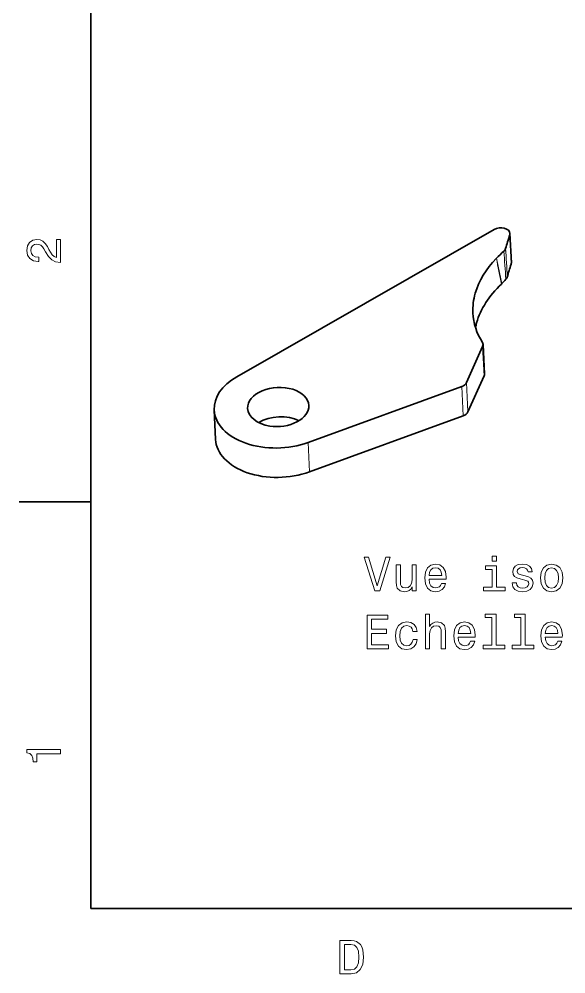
# Model space of a CAD drawing. Extents: x 0 to 297, y 0 to 210.
# Drawn here: x 2.5 to 59.6, y 3.2 to 103 of the extents above; entities that cross this region are included whole.
import ezdxf

# ---------------------------------------------------------------- set-up
doc = ezdxf.new("R2010")
doc.units = 0

msp = doc.modelspace()

# ---------------------------------------------------------------- linework, layer by layer
at = {"color": 7, "lineweight": 35}
for p, q in [((10, 200), (10, 10)), ((52.149902, 80.973389), (25.236389, 65.557129)), ((10, 10), (287, 10))]:
    msp.add_line(p, q, dxfattribs=at)
at = {"color": 7, "lineweight": 13, "ltscale": 0.076903}
for p, q in [((53.775574, 80.399048), (53.919678, 77.326294)), ((48.765259, 64.563843), (48.909363, 61.491089)), ((32.694641, 58.708496), (32.838806, 55.635742))]:
    msp.add_line(p, q, dxfattribs=at)
at = {"color": 7, "lineweight": 35, "ltscale": 0.076903}
for p, q in [((53.796753, 80.551147), (53.940918, 77.478394)), ((23.029236, 59.028198), (22.885132, 62.100952))]:
    msp.add_line(p, q, dxfattribs=at)
at = {"color": 7, "lineweight": 35, "ltscale": 0.001752}
msp.add_line((52.911926, 75.265259), (52.960632, 75.315674), dxfattribs=at)
at = {"color": 7, "lineweight": 35, "ltscale": 0.076906}
msp.add_line((51.125488, 65.876099), (50.981384, 68.948975), dxfattribs=at)
at = {"color": 7, "lineweight": 35, "ltscale": 0.103553}
for p, q in [((49.260315, 64.966675), (50.942749, 68.751709)), ((49.40448, 61.893799), (51.086914, 65.678833))]:
    msp.add_line(p, q, dxfattribs=at)
at = {"color": 7, "lineweight": 13, "ltscale": 0.076906}
for p, q in [((51.086914, 65.678833), (50.942749, 68.751709)), ((49.260315, 64.966675), (49.40448, 61.893799))]:
    msp.add_line(p, q, dxfattribs=at)
at = {"color": 7, "lineweight": 35, "ltscale": 0.427602}
msp.add_line((32.694641, 58.708496), (48.765259, 64.563843), dxfattribs=at)
at = {"color": 7, "lineweight": 35, "ltscale": 0.427601}
msp.add_line((32.838806, 55.635742), (48.909363, 61.491089), dxfattribs=at)
at = {"color": 7, "lineweight": 35, "ltscale": 0.1875}
msp.add_line((10, 52.5), (2.5, 52.5), dxfattribs=at)
at = {"color": 7, "lineweight": 13}
for points in [[(6.833213, 77.519447), (6.833213, 79.925072), (6.399496, 79.925072), (6.399496, 78.023773), (6.162464, 78.129684), (5.965778, 78.311241), (5.607709, 78.871033), (5.456412, 79.168587), (5.239553, 79.501442), (4.987392, 79.738472), (4.689842, 79.874641), (4.351945, 79.925072), (3.928314, 79.839333), (3.595461, 79.602303), (3.383646, 79.239189), (3.307997, 78.770172), (3.393732, 78.286018), (3.630764, 77.91787), (4.009006, 77.680832), (4.508286, 77.600143), (4.578891, 77.600143), (4.578891, 78.059074), (4.538545, 78.059074), (4.195605, 78.104462), (3.943444, 78.240631), (3.782061, 78.457489), (3.726585, 78.744957), (3.777017, 79.03746), (3.903098, 79.254318), (4.099784, 79.395531), (4.346902, 79.445961), (4.578891, 79.41066), (4.775577, 79.314842), (4.947046, 79.153458), (5.098343, 78.931557), (5.259727, 78.634003), (5.572406, 78.139771), (5.90526, 77.791786), (6.308718, 77.585014), (6.818084, 77.519447)], [(40.807278, 46.701088), (39.929756, 43.720539), (39.027016, 46.701088), (38.547909, 46.701088), (39.677593, 43.196045), (40.181915, 43.196045), (41.286385, 46.701088)], [(44.009727, 45.904259), (43.565922, 45.904259), (43.565922, 44.340858), (43.515488, 43.977745), (43.369236, 43.715496), (43.142292, 43.554115), (42.844742, 43.503681), (42.607708, 43.544029), (42.456413, 43.665066), (42.370678, 43.871838), (42.350506, 44.164345), (42.350506, 45.904259), (41.9067, 45.904259), (41.9067, 44.124001), (41.921829, 43.76593), (42.017651, 43.46838), (42.310158, 43.196045), (42.779179, 43.100224), (43.031342, 43.135525), (43.248199, 43.226303), (43.434799, 43.382645), (43.586094, 43.609589), (43.586094, 43.196045), (44.009727, 43.196045)], [(45.34618, 44.421551), (47.121399, 44.421551), (47.126442, 44.628323), (47.04575, 45.208294), (46.823845, 45.64201), (46.470821, 45.904259), (46.001801, 46.00008), (45.542866, 45.899216), (45.189842, 45.616795), (44.962894, 45.15786), (44.882206, 44.552673), (44.957851, 43.932358), (45.184799, 43.478466), (45.53278, 43.196045), (45.986671, 43.100224), (46.380043, 43.165787), (46.702808, 43.337254), (46.939842, 43.609589), (47.076008, 43.972702), (46.637249, 43.972702), (46.546471, 43.770973), (46.415344, 43.619675), (46.042145, 43.498638), (45.754684, 43.554115), (45.537823, 43.730629), (45.396614, 44.018089), (45.34618, 44.406418)], [(52.401657, 46.817081), (51.932636, 46.817081), (51.932636, 46.312759), (52.401657, 46.312759)], [(55.392292, 44.774574), (54.963615, 44.875439), (54.645893, 44.991432), (54.539986, 45.228466), (54.570244, 45.394894), (54.676155, 45.51593), (54.847622, 45.591579), (55.094742, 45.621838), (55.331772, 45.591579), (55.518372, 45.500801), (55.639412, 45.364632), (55.689842, 45.183075), (56.123558, 45.183075), (56.123558, 45.193165), (56.047913, 45.520973), (55.841141, 45.778179), (55.518372, 45.93956), (55.094742, 46.00008), (54.666069, 45.93956), (54.353386, 45.773132), (54.1567, 45.526016), (54.096184, 45.213337), (54.141571, 44.910744), (54.28278, 44.698925), (54.514771, 44.54763), (54.852665, 44.441723), (55.346901, 44.320686), (55.649498, 44.194603), (55.730186, 44.093739), (55.760445, 43.942444), (55.715057, 43.755844), (55.594021, 43.614632), (55.397335, 43.523853), (55.135086, 43.493595), (54.857712, 43.523853), (54.655979, 43.629761), (54.519814, 43.801231), (54.464336, 44.038265), (54.035664, 44.038265), (54.10627, 43.634808), (54.313042, 43.3423), (54.64085, 43.165787), (55.094742, 43.100224), (55.568802, 43.165787), (55.916786, 43.3423), (56.128601, 43.624718), (56.20425, 43.992874), (56.148773, 44.310596), (55.992435, 44.527458), (55.735229, 44.668667)], [(56.970821, 44.54763), (57.051514, 43.932358), (57.283501, 43.478466), (57.651657, 43.196045), (58.145893, 43.100224), (58.635086, 43.196045), (59.003242, 43.473423), (59.235229, 43.927315), (59.320965, 44.54763), (59.235229, 45.162903), (59.003242, 45.621838), (58.635086, 45.899216), (58.145893, 46.00008), (57.651657, 45.899216), (57.283501, 45.616795), (57.051514, 45.162903)], [(45.34618, 44.794746), (45.401657, 45.142731), (45.537823, 45.399937), (45.744598, 45.556274), (46.01693, 45.611752), (46.284222, 45.556274), (46.490993, 45.399937), (46.617073, 45.142731), (46.662464, 44.794746)], [(52.386528, 43.569244), (52.386528, 45.81348), (51.246758, 45.81348), (51.246758, 45.435238), (51.942722, 45.435238), (51.942722, 43.569244), (51.034943, 43.569244), (51.034943, 43.196045), (53.304394, 43.196045), (53.304394, 43.569244)], [(57.424713, 44.552673), (57.4701, 45.006565), (57.611313, 45.334373), (57.838257, 45.536102), (58.145893, 45.606709), (58.448486, 45.536102), (58.67543, 45.339417), (58.816643, 45.006565), (58.867073, 44.552673), (58.816643, 44.093739), (58.67543, 43.760887), (58.448486, 43.559158), (58.145893, 43.493595), (57.838257, 43.559158), (57.611313, 43.760887), (57.4701, 44.093739)], [(38.870678, 37.149216), (41.089699, 37.149216), (41.089699, 37.572845), (39.334656, 37.572845), (39.334656, 38.758007), (40.898056, 38.758007), (40.898056, 39.176594), (39.334656, 39.176594), (39.334656, 40.225586), (41.049351, 40.225586), (41.049351, 40.649216), (38.870678, 40.649216)], [(43.646614, 38.959736), (44.085373, 38.959736), (43.994598, 39.363194), (43.777737, 39.680916), (43.439842, 39.877602), (43.00108, 39.953251), (42.51693, 39.852386), (42.148773, 39.569965), (41.916786, 39.111031), (41.836094, 38.495758), (41.911743, 37.885529), (42.138687, 37.431637), (42.496758, 37.149216), (42.98595, 37.053394), (43.41967, 37.129044), (43.757565, 37.340858), (43.989552, 37.67371), (44.090416, 38.117516), (43.666786, 38.117516), (43.591137, 37.835094), (43.449928, 37.62328), (43.248199, 37.492157), (43.00108, 37.451809), (42.693443, 37.517372), (42.471542, 37.719101), (42.335373, 38.046909), (42.289986, 38.510887), (42.335373, 38.964779), (42.476585, 39.292587), (42.703529, 39.494316), (43.00108, 39.564922), (43.263329, 39.519531), (43.460014, 39.403538), (43.591137, 39.211895)], [(44.957851, 37.149216), (45.401657, 37.149216), (45.401657, 38.712616), (45.447044, 39.070686), (45.5933, 39.332932), (45.820244, 39.494316), (46.122837, 39.554836), (46.364914, 39.504402), (46.516212, 39.368237), (46.591858, 39.141289), (46.617073, 38.838696), (46.617073, 37.149216), (47.060879, 37.149216), (47.060879, 38.929474), (47.040707, 39.287544), (46.949928, 39.585094), (46.652378, 39.85743), (46.1884, 39.953251), (45.936241, 39.917946), (45.719379, 39.822128), (45.537823, 39.67083), (45.401657, 39.464058), (45.401657, 40.770252), (44.957851, 40.770252)], [(48.382202, 38.374722), (50.157421, 38.374722), (50.162464, 38.581493), (50.081772, 39.161465), (49.859871, 39.595181), (49.506844, 39.85743), (49.037823, 39.953251), (48.578892, 39.852386), (48.225864, 39.569965), (47.99892, 39.111031), (47.918228, 38.505844), (47.993877, 37.885529), (48.220821, 37.431637), (48.568802, 37.149216), (49.022694, 37.053394), (49.416065, 37.118958), (49.738831, 37.290424), (49.975864, 37.562759), (50.11203, 37.925873), (49.673271, 37.925873), (49.582493, 37.724144), (49.45137, 37.572845), (49.078171, 37.451809), (48.790707, 37.507286), (48.573845, 37.6838), (48.432636, 37.97126), (48.382202, 38.359589)], [(51.912464, 40.397053), (51.912464, 37.522415), (50.999641, 37.522415), (50.999641, 37.149216), (53.26405, 37.149216), (53.26405, 37.522415), (52.35627, 37.522415), (52.35627, 40.770252), (51.216499, 40.770252), (51.216499, 40.397053)], [(54.948486, 40.397053), (54.948486, 37.522415), (54.035664, 37.522415), (54.035664, 37.149216), (56.300072, 37.149216), (56.300072, 37.522415), (55.392292, 37.522415), (55.392292, 40.770252), (54.252522, 40.770252), (54.252522, 40.397053)], [(57.490273, 38.374722), (59.265488, 38.374722), (59.270531, 38.581493), (59.189842, 39.161465), (58.967941, 39.595181), (58.614914, 39.85743), (58.145893, 39.953251), (57.686958, 39.852386), (57.333935, 39.569965), (57.106987, 39.111031), (57.026299, 38.505844), (57.101944, 37.885529), (57.328888, 37.431637), (57.676872, 37.149216), (58.130764, 37.053394), (58.524136, 37.118958), (58.846901, 37.290424), (59.083935, 37.562759), (59.2201, 37.925873), (58.781342, 37.925873), (58.690559, 37.724144), (58.559441, 37.572845), (58.186241, 37.451809), (57.898773, 37.507286), (57.681915, 37.6838), (57.540707, 37.97126), (57.490273, 38.359589)], [(48.382202, 38.747917), (48.437679, 39.095901), (48.573845, 39.353107), (48.780621, 39.509445), (49.052956, 39.564922), (49.320244, 39.509445), (49.527016, 39.353107), (49.653099, 39.095901), (49.698486, 38.747917)], [(57.490273, 38.747917), (57.54575, 39.095901), (57.681915, 39.353107), (57.888687, 39.509445), (58.161026, 39.564922), (58.428314, 39.509445), (58.635086, 39.353107), (58.761169, 39.095901), (58.806557, 38.747917)], [(6.833213, 26.159222), (6.833213, 26.618156), (3.307997, 26.618156), (3.307997, 26.275217), (3.615634, 26.184439), (3.822406, 26.002882), (3.943444, 25.725506), (3.98379, 25.34222), (4.341859, 25.34222), (4.341859, 26.159222)], [(37.194958, 6.666787), (36.029972, 6.666787), (36.029972, 3.166787), (37.194958, 3.166787), (37.744667, 3.277738), (38.153168, 3.615634), (38.405331, 4.165346), (38.496109, 4.916787), (38.415417, 5.683357), (38.314552, 5.985951), (38.173344, 6.228026), (37.764839, 6.555836), (37.497551, 6.636527)], [(37.159653, 6.248199), (37.542938, 6.17255), (37.805187, 5.940562), (37.961525, 5.527017), (38.011959, 4.916787), (37.956482, 4.326729), (37.800144, 3.913184), (37.532852, 3.666066), (37.159653, 3.585375), (36.498989, 3.585375), (36.498989, 6.248199)]]:
    msp.add_lwpolyline(points, close=True, dxfattribs=at)
at = {"color": 7, "lineweight": 35}
for centre, radius, start, end in [((87.105774, 69.469971), 35.076237, 161.845458, 164.296922), ((52.777588, 79.141724), 0.589508, 309.070387, 342.369566), ((61.094788, 69.515137), 12.131932, 130.91164, 135.919207), ((87.36731, 66.360596), 35.199247, 161.848367, 164.122657), ((52.978638, 76.154907), 0.557569, 314.313227, 342.815254), ((61.335571, 67.961182), 11.145777, 135.62734, 138.711839), ((56.32135, 72.522095), 6.401756, 163.905689, 182.487154), ((56.831787, 69.371704), 6.775712, 164.134295, 168.490535)]:
    msp.add_arc(centre, radius, start, end, dxfattribs=at)
at = {"color": 7, "lineweight": 13}
for centre, radius, start, end in [((-112.083252, 67.876343), 165.792915, 2.805181, 3.834388), ((350.673401, 142.233765), 305.140846, 192.160628, 192.668056), ((356.702515, 136.781799), 309.956437, 190.940578, 191.447406), ((-104.060303, 65.448486), 157.76593, 3.745944, 4.812219)]:
    msp.add_arc(centre, radius, start, end, dxfattribs=at)
at = {"color": 7, "lineweight": 35}
for centre, major_axis, ratio, start_param, end_param in [((52.797852, 80.504395), (0.998901, 0.046875), 0.639194, 6.283145768, 8.529478712), ((52.797852, 80.504395), (0.998901, 0.046875), 0.639194, 6.044775965, 6.283145768), ((64.205322, 73.473511), (14.245972, 1.643188), 0.651521, 2.470910398, 2.878904598), ((52.942017, 77.431519), (0.998901, 0.046875), 0.639194, 6.044775965, 6.283145768), ((64.34967, 70.401123), (14.246094, 1.643799), 0.651496, 2.424075075, 2.878885389), ((64.174805, 73.472534), (14.21521, 1.642578), 0.651992, 3.097050219, 3.441893646), ((49.982483, 68.9021), (0.998901, 0.046875), 0.639194, 6.283131104, 6.627744913), ((49.982483, 68.9021), (0.998901, 0.046875), 0.639194, 5.972772702, 6.283131104), ((50.126587, 65.829346), (0.998901, 0.046875), 0.639194, 5.972772702, 6.283131104), ((29.577759, 62.414917), (6.692627, 0.313843), 0.639194, 2.246293404, 3.141606329), ((48.300049, 65.117065), (0.998901, 0.046875), 0.639194, 5.166631087, 5.972772702), ((29.577759, 62.414917), (3.196533, 0.149902), 0.639194, 6.283144589, 9.424737243), ((29.577759, 62.414917), (6.692627, 0.313843), 0.639194, 3.141606329, 5.166631087), ((29.577759, 62.414917), (3.196533, 0.149902), 0.639194, 3.141551936, 4.401976375), ((29.577759, 62.414917), (3.196533, 0.149902), 0.639194, 4.401976375, 6.283144589), ((48.444153, 62.044189), (0.998901, 0.046875), 0.639194, 5.166631087, 5.972772702), ((29.721863, 59.342163), (3.196533, 0.149902), 0.639194, 0.850844329, 2.290930768), ((29.721863, 59.342163), (6.692627, 0.313843), 0.639194, 3.141606329, 5.166631087)]:
    msp.add_ellipse(centre, major_axis=major_axis, ratio=ratio, start_param=start_param, end_param=end_param, dxfattribs=at)

doc.saveas('drawing.dxf')
